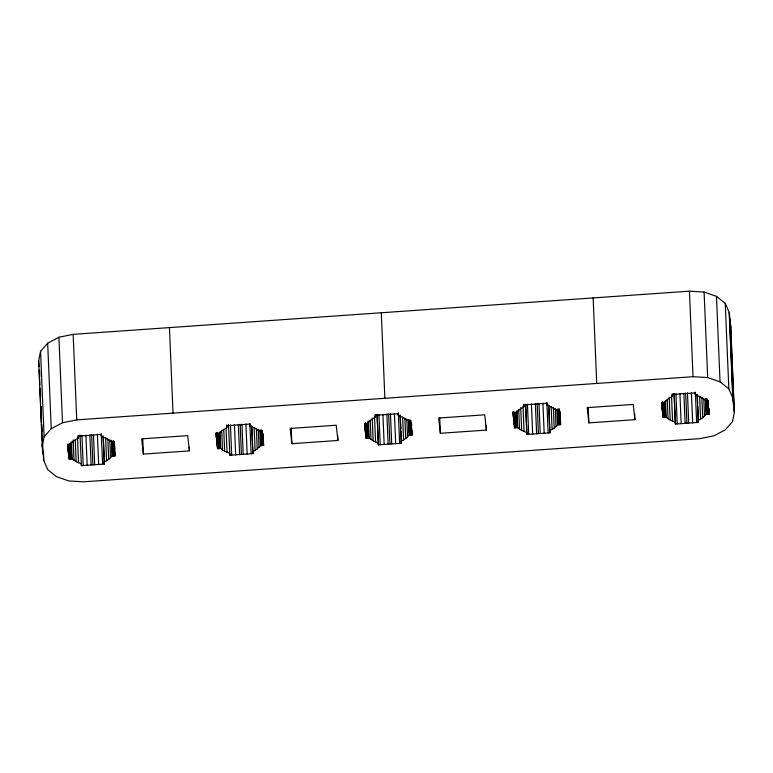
<?xml version="1.0" encoding="UTF-8"?>
<svg xmlns="http://www.w3.org/2000/svg" width="773" height="773" viewBox="0 0 773 773"><rect width="100%" height="100%" fill="white"/><g stroke="black" fill="none" stroke-linecap="round" stroke-linejoin="round"><path stroke-width="1.16" d="M38.65 360.778L40.544 351.3L47.665 343.173L58.912 337.241L73.155 334.351L689.439 291.179L704.097 292.039L716.465 296.32L725.248 303.335L729.19 312.398L730.765 326.699L734.35 412.222L732.456 421.7L725.335 429.827L714.088 435.759L699.845 438.649L83.561 481.821L68.903 480.961L56.535 476.68L47.752 469.665L43.81 460.602L42.235 446.301L38.65 360.778L39.046 366.624M42.235 446.301L44.129 436.832L40.544 351.3M730.137 329.858L730.765 326.699M78.228 435.363L78.363 438.078L73.86 440.765L70.536 444.079L67.454 444.301L69.077 459.065L72.16 458.853L76.16 461.655L81.184 463.674L81.407 465.646L104.423 464.032L104.2 462.061L108.713 459.375L112.037 456.06L111.38 440.397M226.74 424.957L226.866 427.682L222.363 430.358L219.039 433.682L215.957 433.895L217.58 448.669L220.663 448.446L224.663 451.248L229.687 453.268L229.91 455.239L252.926 453.635L252.703 451.654L257.216 448.968L260.54 445.654L259.883 429.991M375.243 414.56L375.378 417.275L370.866 419.961L367.542 423.275L364.46 423.488L366.083 438.262L369.165 438.04L373.166 440.842L378.19 442.861L378.412 444.842L401.429 443.229L401.206 441.248L405.719 438.562L409.043 435.247L408.386 419.594M523.746 404.153L523.881 406.869L519.369 409.555L516.045 412.869L512.963 413.082L514.596 427.856L517.668 427.643L521.669 430.445L526.693 432.455L526.915 434.436L549.932 432.822L549.709 430.841L554.222 428.165L557.546 424.85L556.889 409.188M672.249 393.747L672.384 396.462L667.872 399.148L664.548 402.462L661.466 402.685L663.099 417.449L666.171 417.236L670.172 420.039L675.196 422.058L675.418 424.029L698.434 422.416L698.222 420.444L702.725 417.758L706.049 414.444L705.391 398.781M44.129 436.832L51.25 428.696L62.497 422.763L76.74 419.874L693.023 376.702L707.682 377.562L720.04 381.843L728.833 388.858L732.775 397.921L734.35 412.222M112.037 456.06L115.119 455.848L114.964 452.234M260.54 445.654L263.622 445.441L263.419 440.62M409.043 435.247L412.125 435.035L411.922 430.213M557.546 424.85L560.628 424.628L560.377 418.608M706.049 414.444L709.131 414.231L708.88 408.202M189.395 450.881L187.713 435.634L141.681 438.861L143.363 454.109L189.395 450.881L189.24 447.267M337.898 440.475L336.216 425.227L290.184 428.455L291.865 443.702L337.898 440.475L337.695 435.653M486.401 430.068L484.719 414.821L438.687 418.048L440.368 433.295L486.401 430.068L486.198 425.256M634.904 419.671L633.222 404.424L587.19 407.642L588.871 422.889L634.904 419.671L634.652 413.642M523.881 406.869L523.659 404.897L546.675 403.284L546.898 405.255L551.922 407.274L555.922 410.077L559.005 409.864L560.628 424.628M375.378 417.275L375.156 415.294L398.172 413.681L398.395 415.661L403.419 417.681L407.419 420.483L410.492 420.261L412.125 435.035M226.866 427.682L226.653 425.701L249.669 424.087L249.892 426.068L254.916 428.078L258.916 430.88L261.989 430.667L263.622 445.441M709.131 414.231L707.508 399.457L704.425 399.67L700.425 396.868L695.4 394.858L695.178 392.877L672.162 394.491L672.384 396.462M115.119 455.848L113.486 441.074L110.413 441.286L106.413 438.484L101.389 436.474L101.166 434.494L78.15 436.107L78.363 438.078M730.524 324.467L734.108 409.99M729.983 319.549L733.567 405.071M729.441 314.63L733.026 400.163M729.19 312.398L732.775 397.921M725.248 303.335L728.833 388.858M716.465 296.32L720.04 381.843M704.097 292.039L707.682 377.562M708.319 400.897L708.474 404.511M708.619 408.125L708.725 410.531M708.145 400.772L708.445 407.999M708.068 400.82L708.648 414.26M707.807 400.743L707.913 403.148M706.937 398.675L707.595 414.338M705.875 398.752L706.532 414.405M703.788 398.105L704.551 416.164M701.865 397.283L702.725 417.758M699.642 396.298L700.609 419.188M697.236 394.404L697.642 404.037M697.748 406.453L698.405 422.106M697.14 394.249L698.328 421.43M695.429 393.631L696.637 422.541M695.265 392.133L695.362 394.549M689.439 291.179L693.023 376.702M691.42 392.703L692.685 422.821M687.458 392.984L688.724 423.102M685.661 393.109L686.926 423.227M683.863 393.235L685.129 423.353M679.911 393.515L681.168 423.623M675.95 393.795L677.216 423.904M674.153 393.921L675.418 424.029M674.017 393.457L675.38 423.72M671.515 395.853L672.578 421.15M669.215 397.148L670.172 420.039M667.225 399.457L668.027 418.724M665.466 400.375L666.171 417.236M665.041 401.612L665.698 417.265M664.026 402.888L664.635 417.343M662.915 401.757L663.572 417.42M662.442 401.796L663.099 417.449M662.364 401.844L662.963 416.299M662.229 402.917L662.683 413.758M662.055 402.791L662.413 411.217M661.901 402.888L662.152 408.917M661.727 402.762L661.872 406.376M593.142 297.924L596.727 383.447M588.214 407.236L588.871 422.889M559.816 411.304L560.019 416.116M560.116 418.531L560.222 420.937M559.642 411.168L559.942 418.396M559.565 411.226L560.145 424.667M559.208 408.733L559.41 413.555M558.435 409.081L559.092 424.735M557.372 409.149L558.029 424.812M555.285 408.502L556.048 426.57M553.362 407.68L554.222 428.165M551.139 406.704L552.106 429.595M548.772 405.12L549.932 432.822M548.714 405.332L549.825 431.836M546.869 402.83L548.134 432.948M546.762 402.54L546.898 405.255M542.917 403.11L544.173 433.228M538.955 403.39L540.221 433.498M537.158 403.516L538.423 433.624M535.36 403.641L536.626 433.759M531.409 403.921L532.665 434.03M527.447 404.192L528.713 434.31M525.65 404.318L526.915 434.436M525.592 404.54L526.877 434.126M523.012 406.26L524.075 431.556M520.712 407.555L521.669 430.445M518.722 409.854L519.524 429.131M516.963 410.772L517.668 427.643M516.538 412.019L517.195 427.672M515.475 412.086L516.132 427.749M514.412 412.164L515.069 427.827M513.939 412.193L514.596 427.856M513.861 412.251L514.46 426.706M513.678 412.115L514.18 424.164M513.504 411.99L513.9 421.623M513.349 412.086L513.649 419.314M513.166 411.961L513.369 416.782M512.992 411.825L513.088 414.241M439.711 417.633L440.368 433.295M411.545 423.044L411.642 425.45M411.362 422.908L411.719 431.344M411.188 422.783L411.439 428.802M411.11 422.831L411.642 435.064M410.753 420.338L410.907 423.952M409.98 420.686L410.579 435.141M408.869 419.555L409.526 435.218M406.782 418.908L407.545 436.977M404.859 418.087L405.719 438.562M402.636 417.111L403.603 440.001M400.23 415.217L400.82 428.773M400.887 430.87L401.429 443.229M400.134 415.062L401.322 442.243M398.366 413.236L399.631 443.354M398.259 412.946L398.395 415.661M394.414 413.516L395.67 443.634M390.452 413.797L391.718 443.905M388.655 413.922L389.921 444.031M386.858 414.048L388.123 444.156M381.292 312.765L384.877 398.288M382.906 414.318L384.162 444.436M378.944 414.599L380.21 444.717M377.147 414.724L378.412 444.842M377.011 414.26L378.374 444.533M374.509 416.666L375.572 441.963M372.209 417.961L373.166 440.842M370.219 420.261L371.021 439.537M368.46 421.179L369.165 438.04M367.977 421.217L368.682 438.078M367.02 423.701L367.629 438.156M365.967 423.768L366.566 438.223M365.484 423.807L366.083 438.262M365.358 422.647L365.958 437.103M365.223 423.73L365.677 434.571M365.049 423.594L365.397 432.03M364.895 423.701L365.146 429.72M364.721 423.565L364.866 427.179M291.208 428.039L291.865 443.702M263.042 433.44L263.187 437.054M262.907 434.523L263.216 441.75M262.733 434.387L262.936 439.209M262.656 434.436L263.139 445.47M262.25 430.745L262.405 434.358M261.419 429.885L262.076 445.548M260.366 429.962L261.023 445.625M258.279 429.315L259.042 447.383M256.356 428.493L257.216 448.968M254.133 427.517L255.1 450.398M251.766 425.923L252.385 441.277M252.471 442.794L252.926 453.635M251.708 426.145L252.819 452.64M249.863 423.643L251.128 453.761M249.785 423.652L249.892 426.068M245.911 423.923L247.167 454.031M241.949 424.193L243.215 454.311M240.152 424.319L241.418 454.437M238.355 424.445L239.62 454.563M234.403 424.725L235.659 454.843M230.441 425.005L231.707 455.113M228.479 424.358L229.91 455.239M226.054 428.271L227.069 452.369M223.755 429.566L224.663 451.248M221.716 430.667L222.518 449.934M219.957 431.585L220.663 448.446M219.532 432.822L220.179 448.485M218.469 432.899L219.126 448.553M217.406 432.967L218.063 448.63M216.933 433.006L217.58 448.669M216.855 433.054L217.455 447.509M216.672 432.928L217.174 444.968M216.498 432.793L216.894 442.436M216.343 432.899L216.643 440.127M216.16 432.764L216.363 437.586M169.451 327.607L173.036 413.13M142.705 438.446L143.363 454.109M114.588 445.055L114.791 449.867M114.462 446.127L114.713 452.147M113.921 441.277L114.027 443.692M114.182 445.035L114.636 455.877M113.747 441.151L113.892 444.765M112.974 441.499L113.573 455.954M111.911 441.567L112.52 456.022M109.776 439.721L110.539 457.78M107.853 438.9L108.713 459.375M105.63 437.914L106.587 460.805M103.311 437.537L104.423 464.032M103.128 435.866L104.316 463.046M101.253 433.75L102.625 464.158M97.408 434.32L98.664 464.438M93.446 434.6L94.712 464.718M91.649 434.726L92.915 464.844M89.852 434.851L91.117 464.969M85.9 435.131L87.156 465.24M81.938 435.412L83.204 465.52M80.005 435.073L81.407 465.646M77.503 437.47L78.556 462.766M73.155 334.351L76.74 419.874M75.252 439.972L76.16 461.655M73.155 439.866L74.015 460.341M71.454 441.992L72.16 458.853M70.971 442.021L71.676 458.882M69.966 443.306L70.623 458.959M68.952 444.581L69.56 459.036M68.478 444.61L69.077 459.065M68.401 444.668L68.952 457.916M68.217 444.533L68.671 455.374M68.043 444.407L68.391 452.833M67.889 444.504L68.14 450.533M67.705 444.378L67.86 447.992M58.912 337.241L62.497 422.763M47.665 343.173L51.25 428.696M43.452 452.166L43.81 460.602M39.539 370.335L39.79 376.364M40.293 388.404L40.602 395.631M41.056 406.472L41.355 413.7M41.81 424.541L42.109 431.769M42.621 443.818L43.017 453.451M39.201 370.238L39.81 384.693M39.954 388.307L40.563 402.762M40.718 406.376L41.365 422.039M41.471 424.445L42.129 440.108M42.283 443.721L42.476 448.533"/></g></svg>
